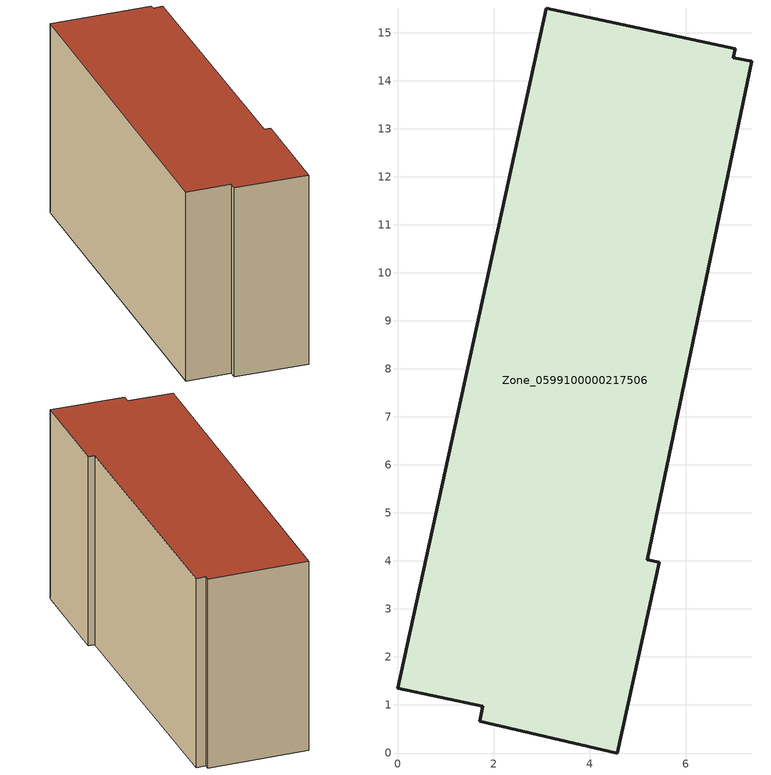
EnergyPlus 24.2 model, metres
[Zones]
Zone_0599100000217506
 floor ground (C_G): 1.7,0.66 1.77,0.97 0,1.35 3.09,15.52 7.03,14.67 6.99,14.49 7.37,14.41 5.2,4.03 5.45,3.98 4.58,0 z0
 wall outside (C_F): 1.77,0.97 1.7,0.66 4.58,0 5.45,3.98 5.2,4.03 7.37,14.41 6.99,14.49 7.03,14.67 3.09,15.52 0,1.35 1.77,0.97 z0:7.95
 roof outside (C_R): 7.37,14.41 6.99,14.49 7.03,14.67 3.09,15.52 0,1.35 1.77,0.97 1.7,0.66 4.58,0 5.45,3.98 5.2,4.03 z7.95
[BUILDING]
Pand.0599100000217506: North Axis=0; Terrain=City; Loads Convergence Tolerance Value=0.04; Temperature Convergence Tolerance Value=0.4; Solar Distribution=FullExterior; Maximum Number of Warmup Days=25; Minimum Number of Warmup Days=1
[Site:Location]
Rotterdam.The.Hague.AP_ZH_NLD Design_Conditions: Latitude=51.96; Longitude=4.45; Time Zone=1; Elevation=-4.5
[SITE:GROUNDTEMPERATURE:BUILDINGSURFACE]
18, 18, 18, 18, 18, 18, 18, 18, 18, 18, 18, 18
[MATERIAL] Thermal Absorptance=0.9; Solar Absorptance=0.7; Visible Absorptance=0.7
Name | Roughness | Thickness | Conductivity | Density | Specific Heat
G.TI.1975-1991 | MediumSmooth | 0.15 | 0.288461 | 540 | 1210
F.TI.1975-1991 | Rough | 0.3 | 0.230769 | 1920 | 840
R.TI.1975-1991 | MediumRough | 0.2 | 0.153846 | 1500 | 1000
[CONSTRUCTION]
C_G: G.TI.1975-1991
C_F: F.TI.1975-1991
C_R: R.TI.1975-1991
[ZONE]
Zone_0599100000217506: Type=1; Multiplier=1; Ceiling Height=Autocalculate; Volume=Autocalculate; Floor Area=autocalculate; Part of Total Floor Area=Yes
[ZONEINFILTRATION:DESIGNFLOWRATE]
Infil_Zone_0599100000217506: Zone or ZoneList or Space or SpaceList=Zone_0599100000217506; Schedule=AlwaysOn; Design Flow Rate Calculation Method=Flow/Area; Flow Rate per Floor Area=0.003; Constant Term Coefficient=1; Temperature Term Coefficient=0; Velocity Term Coefficient=0; Velocity Squared Term Coefficient=0
[HVACTEMPLATE:ZONE:IDEALLOADSAIRSYSTEM]
Zone_0599100000217506: Maximum Heating Supply Air Temperature=50; Minimum Cooling Supply Air Temperature=13; Maximum Heating Supply Air Humidity Ratio=0.0156; Minimum Cooling Supply Air Humidity Ratio=0.0077; Heating Limit=NoLimit; Cooling Limit=NoLimit; Dehumidification Control Type=ConstantSensibleHeatRatio; Cooling Sensible Heat Ratio=0.7; Dehumidification Setpoint=60; Humidification Control Type=None; Humidification Setpoint=30; Outdoor Air Method=None; Outdoor Air Flow Rate per Person=0.00944; Outdoor Air Flow Rate per Zone Floor Area=0; Outdoor Air Flow Rate per Zone=0; Demand Controlled Ventilation Type=None; Outdoor Air Economizer Type=NoEconomizer; Heat Recovery Type=None; Sensible Heat Recovery Effectiveness=0.7; Latent Heat Recovery Effectiveness=0.65
[ZONECONTROL:THERMOSTAT]
ThermostatControl_Zone_0599100000217506: Zone or ZoneList=Zone_0599100000217506; Control Type Schedule=DualSetpointControlType; Control 1=Thermostat_Zone_0599100000217506; Temperature Difference Between Cutout And Setpoint=0
[THERMOSTATSETPOINT:DUALSETPOINT]
Thermostat_Zone_0599100000217506: Heating Setpoint Temperature Schedule=HeatingSetpoint_Zone_0599100000217506; Cooling Setpoint Temperature Schedule=CoolingSetpoint_Zone_0599100000217506
[SCHEDULE:COMPACT]
HeatingSetpoint_Zone_0599100000217506: Through: 12/31, For: AllDays, Until: 24:00, 21
CoolingSetpoint_Zone_0599100000217506: Through: 12/31, For: AllDays, Until: 24:00, 24
DualSetpointControlType: Through: 12/31, For: AllDays, Until: 24:00, 4
AlwaysOn: Through: 12/31, For: AllDays, Until: 24:00, 1
